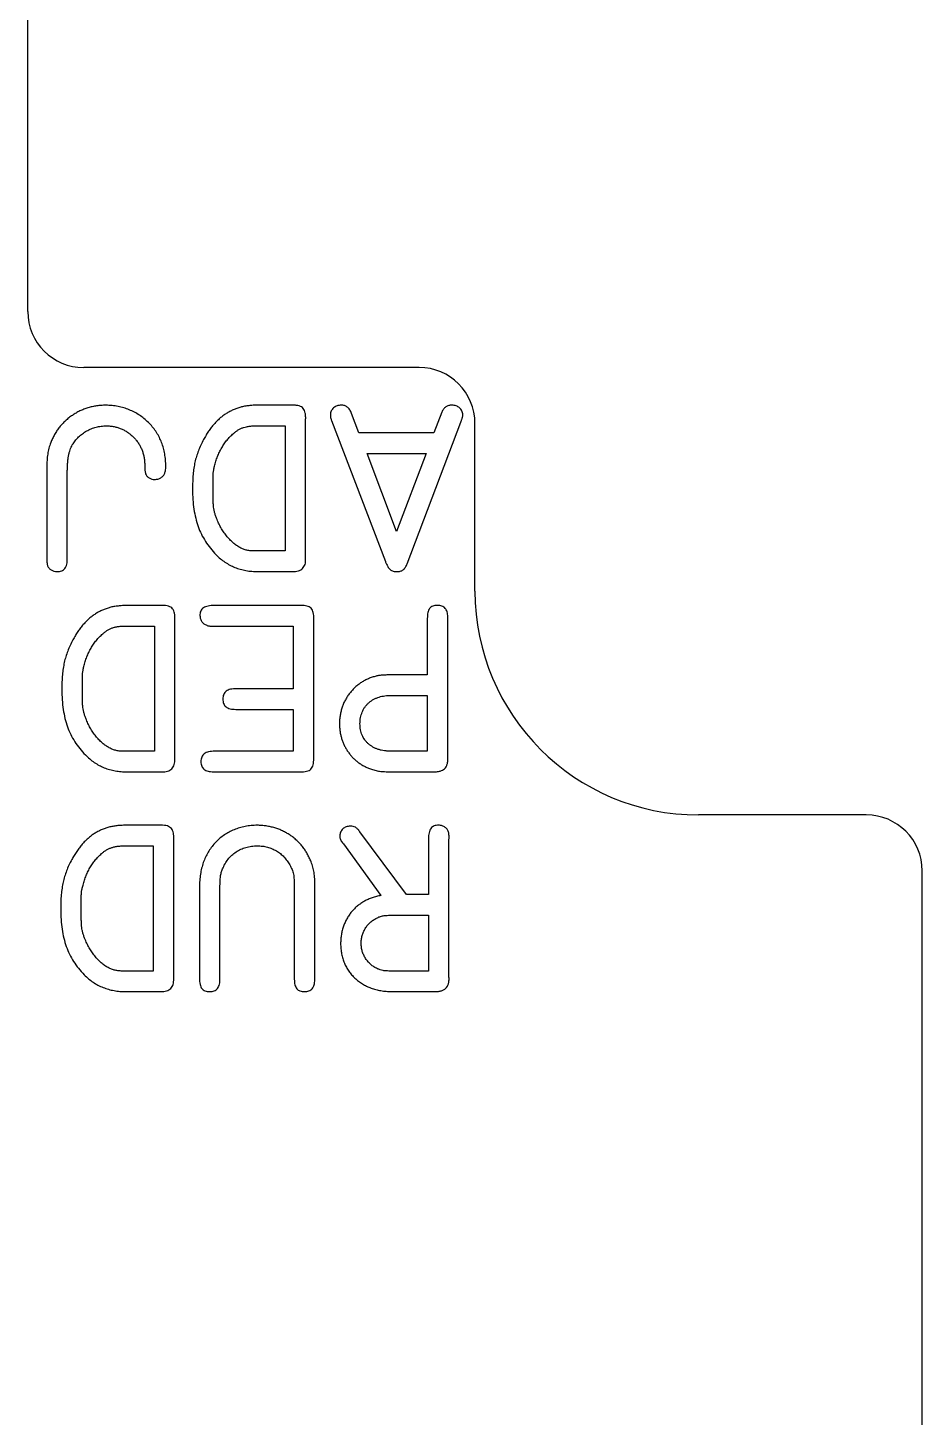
# Model space of a CAD drawing. Header units: inches. Extents: x -2.21 to 2.21, y -8.03 to -0.48.
# Drawn here: x 1.21 to 2.21, y -3.463 to -1.91 of the extents above; entities that cross this region are included whole.
import ezdxf

# ---------------------------------------------------------------- set-up
doc = ezdxf.new("R2010")
doc.units = ezdxf.units.IN
doc.header["$MEASUREMENT"] = 0

msp = doc.modelspace()

# ---------------------------------------------------------------- linework, layer by layer
at = {"color": 1, "linetype": 'Continuous', "lineweight": 25}
for p, q in [((1.21, -2.2275), (1.21, -0.5425)), ((1.6475, -2.29), (1.2725, -2.29)), ((1.5062, -2.3321), (1.4668, -2.3321)), ((1.5802, -2.3631), (1.5721, -2.3414)), ((1.6729, -2.34), (1.664, -2.3631)), ((1.4668, -2.3551), (1.4977, -2.3551)), ((1.4977, -2.3551), (1.4977, -2.495)), ((1.5206, -2.5035), (1.5206, -2.349)), ((1.5494, -2.3491), (1.6098, -2.5066)), ((1.6343, -2.5092), (1.6941, -2.351)), ((1.71, -2.54), (1.71, -2.3525)), ((1.664, -2.3631), (1.5802, -2.3631)), ((1.6223, -2.4733), (1.5894, -2.3861)), ((1.5894, -2.3861), (1.6553, -2.3861)), ((1.6553, -2.3861), (1.6223, -2.4733)), ((1.2313, -2.4017), (1.2313, -2.5036)), ((1.2542, -2.5033), (1.2542, -2.405)), ((1.4977, -2.495), (1.4665, -2.495)), ((1.4674, -2.518), (1.5057, -2.518)), ((1.3601, -2.5559), (1.3207, -2.5559)), ((1.515, -2.5559), (1.419, -2.5559)), ((1.3745, -2.7273), (1.3745, -2.5728)), ((1.5297, -2.7269), (1.5297, -2.5711)), ((1.6567, -2.5705), (1.6567, -2.6335)), ((1.6797, -2.725), (1.6797, -2.5688)), ((1.3207, -2.5789), (1.3515, -2.5789)), ((1.3515, -2.5789), (1.3515, -2.7189)), ((1.4176, -2.5789), (1.5067, -2.5789)), ((1.5067, -2.5789), (1.5067, -2.649)), ((1.6567, -2.6335), (1.6171, -2.6335)), ((1.5067, -2.649), (1.4436, -2.649)), ((1.6148, -2.6565), (1.6567, -2.6565)), ((1.6567, -2.6565), (1.6567, -2.7189)), ((1.4425, -2.672), (1.5067, -2.672)), ((1.5067, -2.672), (1.5067, -2.7189)), ((1.3515, -2.7189), (1.3204, -2.7189)), ((1.5067, -2.7189), (1.419, -2.7189)), ((1.6567, -2.7189), (1.6165, -2.7189)), ((1.3212, -2.7418), (1.3596, -2.7418)), ((1.4179, -2.7418), (1.5145, -2.7418)), ((1.6156, -2.7418), (1.6611, -2.7418)), ((2.1475, -2.79), (1.96, -2.79)), ((1.3588, -2.8016), (1.3194, -2.8016)), ((1.6333, -2.8791), (1.5813, -2.8089)), ((1.3194, -2.8245), (1.3503, -2.8245)), ((1.3503, -2.8245), (1.3503, -2.9645)), ((1.3732, -2.973), (1.3732, -2.8184)), ((1.563, -2.8224), (1.6048, -2.88)), ((1.658, -2.8167), (1.658, -2.8791)), ((1.6809, -2.9713), (1.6809, -2.8177)), ((2.21, -6.8975), (2.21, -2.8525)), ((1.402, -2.8687), (1.402, -2.9722)), ((1.4249, -2.9722), (1.4249, -2.8712)), ((1.508, -2.8704), (1.508, -2.9736)), ((1.531, -2.9742), (1.531, -2.8698)), ((1.658, -2.8791), (1.6333, -2.8791)), ((1.6179, -2.9021), (1.658, -2.9021)), ((1.658, -2.9021), (1.658, -2.9645)), ((1.3503, -2.9645), (1.3191, -2.9645)), ((1.658, -2.9645), (1.6159, -2.9645)), ((1.3199, -2.9874), (1.3583, -2.9874)), ((1.6168, -2.9874), (1.6641, -2.9874))]:
    msp.add_line(p, q, dxfattribs=at)
for centre, radius, start, end in [((1.2725, -2.2275), 0.0625, 180, 270), ((1.6475, -2.3525), 0.0625, 0, 90), ((1.96, -2.54), 0.25, 180, 270), ((2.1475, -2.8525), 0.0625, 0, 90)]:
    msp.add_arc(centre, radius, start, end, dxfattribs=at)
for points, knots in [([(1.2972, -2.3321), (1.2955, -2.3322), (1.2921, -2.3323), (1.287, -2.3329), (1.2821, -2.3337), (1.2773, -2.335), (1.2727, -2.3366), (1.2682, -2.3385), (1.2639, -2.3408), (1.2598, -2.3434), (1.2558, -2.3463), (1.2521, -2.3495), (1.2487, -2.3529), (1.2455, -2.3566), (1.2426, -2.3605), (1.24, -2.3648), (1.2376, -2.3692), (1.2363, -2.3723), (1.2357, -2.3739)], [0, 0, 0, 0, 0.065939, 0.130163, 0.192959, 0.255255, 0.316942, 0.378021, 0.439685, 0.501874, 0.563967, 0.625553, 0.686571, 0.747769, 0.809451, 0.871803, 0.935298, 1, 1, 1, 1]), ([(1.3643, -2.3986), (1.3642, -2.3963), (1.364, -2.3917), (1.3629, -2.3849), (1.3613, -2.3785), (1.3592, -2.3724), (1.3565, -2.3667), (1.3532, -2.3612), (1.3493, -2.3561), (1.3449, -2.3513), (1.34, -2.3469), (1.3349, -2.3431), (1.3293, -2.3399), (1.3235, -2.3371), (1.3174, -2.335), (1.3109, -2.3335), (1.3042, -2.3324), (1.2996, -2.3322), (1.2972, -2.3321)], [0, 0, 0, 0, 0.066697, 0.131287, 0.193996, 0.255206, 0.315618, 0.375862, 0.437116, 0.499206, 0.561322, 0.622425, 0.683133, 0.743893, 0.80534, 0.868329, 0.932919, 1, 1, 1, 1]), ([(1.4668, -2.3321), (1.4652, -2.3321), (1.4619, -2.3322), (1.4571, -2.3326), (1.4525, -2.3333), (1.448, -2.3343), (1.4438, -2.3357), (1.4396, -2.3373), (1.4357, -2.3392), (1.4319, -2.3414), (1.4282, -2.3439), (1.4247, -2.3467), (1.4214, -2.3499), (1.4181, -2.3533), (1.415, -2.3572), (1.4121, -2.3613), (1.4092, -2.3658), (1.4075, -2.3689), (1.4066, -2.3705)], [0, 0, 0, 0, 0.065537, 0.1288939, 0.1905128, 0.2508191, 0.3101699, 0.3687428, 0.4263662, 0.4843209, 0.5427472, 0.6020282, 0.6629193, 0.7253217, 0.7906967, 0.857753, 0.927457, 1, 1, 1, 1]), ([(1.5206, -2.349), (1.5207, -2.3475), (1.5208, -2.3448), (1.5203, -2.3411), (1.5195, -2.338), (1.5181, -2.3356), (1.516, -2.3339), (1.5133, -2.3328), (1.51, -2.3322), (1.5075, -2.3321), (1.5062, -2.3321)], [0, 0, 0, 0, 0.165632, 0.307111, 0.42353, 0.521468, 0.616875, 0.724163, 0.850235, 1, 1, 1, 1]), ([(1.5603, -2.3321), (1.5595, -2.3322), (1.558, -2.3323), (1.5557, -2.3328), (1.5537, -2.3338), (1.5519, -2.3351), (1.5504, -2.3367), (1.5492, -2.3385), (1.5485, -2.3406), (1.5484, -2.342), (1.5483, -2.3428)], [0, 0, 0, 0, 0.134506, 0.263227, 0.389018, 0.514255, 0.636184, 0.754471, 0.87425, 1, 1, 1, 1]), ([(1.5483, -2.3428), (1.5483, -2.3433), (1.5484, -2.3443), (1.5486, -2.346), (1.549, -2.3476), (1.5493, -2.3486), (1.5494, -2.3491)], [0, 0, 0, 0, 0.225997, 0.491418, 0.766256, 1, 1, 1, 1]), ([(1.5721, -2.3414), (1.5717, -2.3406), (1.5711, -2.3392), (1.57, -2.3372), (1.5687, -2.3355), (1.5673, -2.3341), (1.5657, -2.3332), (1.5641, -2.3325), (1.5622, -2.3321), (1.561, -2.3321), (1.5603, -2.3321)], [0, 0, 0, 0, 0.154501, 0.293785, 0.42262, 0.543192, 0.655844, 0.767094, 0.879663, 1, 1, 1, 1]), ([(1.6843, -2.3321), (1.6837, -2.3321), (1.6824, -2.3321), (1.6806, -2.3325), (1.679, -2.3331), (1.6774, -2.334), (1.676, -2.3351), (1.6748, -2.3365), (1.6737, -2.3382), (1.6732, -2.3394), (1.6729, -2.34)], [0, 0, 0, 0, 0.130149, 0.251816, 0.370089, 0.485344, 0.604667, 0.727505, 0.858245, 1, 1, 1, 1]), ([(1.6963, -2.3428), (1.6963, -2.342), (1.6962, -2.3405), (1.6954, -2.3384), (1.6943, -2.3366), (1.6928, -2.335), (1.691, -2.3338), (1.6889, -2.3328), (1.6867, -2.3322), (1.6851, -2.3322), (1.6843, -2.3321)], [0, 0, 0, 0, 0.130049, 0.249642, 0.369663, 0.489769, 0.614812, 0.737391, 0.865913, 1, 1, 1, 1]), ([(1.6941, -2.351), (1.6943, -2.3504), (1.6947, -2.3494), (1.6953, -2.3479), (1.6956, -2.3468), (1.696, -2.3456), (1.6963, -2.3443), (1.6963, -2.3433), (1.6963, -2.3428)], [0, 0, 0, 0, 0.215461, 0.395688, 0.538665, 0.647373, 0.830226, 1, 1, 1, 1]), ([(1.2598, -2.3764), (1.2608, -2.3749), (1.2629, -2.3717), (1.2667, -2.3675), (1.271, -2.3639), (1.2758, -2.3608), (1.281, -2.3583), (1.2864, -2.3565), (1.292, -2.3554), (1.2959, -2.3552), (1.2978, -2.3551)], [0, 0, 0, 0, 0.123902, 0.247139, 0.370054, 0.495925, 0.622229, 0.747759, 0.872633, 1, 1, 1, 1]), ([(1.2978, -2.3551), (1.2993, -2.3552), (1.3022, -2.3553), (1.3065, -2.3559), (1.3105, -2.357), (1.3144, -2.3584), (1.3182, -2.3602), (1.3217, -2.3623), (1.325, -2.3649), (1.3282, -2.3677), (1.331, -2.3708), (1.3335, -2.3742), (1.3357, -2.3777), (1.3375, -2.3815), (1.3388, -2.3854), (1.3399, -2.3896), (1.3405, -2.3939), (1.3407, -2.3968), (1.3408, -2.3983)], [0, 0, 0, 0, 0.065874, 0.129313, 0.191027, 0.251856, 0.312767, 0.373613, 0.435014, 0.498013, 0.561011, 0.62289, 0.683736, 0.744647, 0.806039, 0.86891, 0.93353, 1, 1, 1, 1]), ([(1.4399, -2.3638), (1.4408, -2.363), (1.4425, -2.3616), (1.4453, -2.3596), (1.4483, -2.3581), (1.4513, -2.3569), (1.4547, -2.3561), (1.4584, -2.3554), (1.4625, -2.3551), (1.4653, -2.3551), (1.4668, -2.3551)], [0, 0, 0, 0, 0.120567, 0.236688, 0.349281, 0.461125, 0.577512, 0.706025, 0.846945, 1, 1, 1, 1]), ([(1.2357, -2.3739), (1.2349, -2.376), (1.2335, -2.3802), (1.2321, -2.3869), (1.2314, -2.394), (1.2313, -2.399), (1.2313, -2.4017)], [0, 0, 0, 0, 0.2369777, 0.4704521, 0.7172959, 1, 1, 1, 1]), ([(1.4066, -2.3705), (1.4055, -2.3726), (1.4033, -2.3767), (1.4007, -2.3831), (1.3985, -2.3894), (1.3968, -2.3958), (1.3956, -2.4026), (1.3947, -2.4098), (1.3943, -2.4177), (1.3942, -2.4232), (1.3942, -2.4261)], [0, 0, 0, 0, 0.122914, 0.242316, 0.358054, 0.471139, 0.588026, 0.714383, 0.852054, 1, 1, 1, 1]), ([(1.4188, -2.4002), (1.4193, -2.3984), (1.4202, -2.3948), (1.4221, -2.3896), (1.4242, -2.3846), (1.4268, -2.3798), (1.4296, -2.3752), (1.4327, -2.3711), (1.4361, -2.3672), (1.4386, -2.3649), (1.4399, -2.3638)], [0, 0, 0, 0, 0.131076, 0.260457, 0.387849, 0.515049, 0.639819, 0.762628, 0.881718, 1, 1, 1, 1]), ([(1.2542, -2.405), (1.2543, -2.4035), (1.2543, -2.4005), (1.2546, -2.3962), (1.255, -2.3922), (1.2556, -2.3885), (1.2564, -2.3851), (1.2573, -2.3819), (1.2584, -2.379), (1.2594, -2.3773), (1.2598, -2.3764)], [0, 0, 0, 0, 0.156205, 0.302014, 0.438735, 0.568033, 0.686242, 0.798256, 0.903013, 1, 1, 1, 1]), ([(1.3408, -2.3983), (1.3408, -2.3991), (1.3408, -2.4004), (1.3408, -2.4022), (1.3409, -2.4037), (1.341, -2.4053), (1.3413, -2.4069), (1.3415, -2.4081), (1.3416, -2.4087)], [0, 0, 0, 0, 0.204995, 0.382957, 0.526275, 0.638708, 0.822501, 1, 1, 1, 1]), ([(1.3631, -2.4082), (1.3633, -2.4076), (1.3638, -2.4064), (1.3641, -2.4042), (1.3643, -2.4015), (1.3643, -2.3996), (1.3643, -2.3986)], [0, 0, 0, 0, 0.18325, 0.407316, 0.679037, 1, 1, 1, 1]), ([(1.4172, -2.4207), (1.4172, -2.4193), (1.4172, -2.4167), (1.4171, -2.4131), (1.4172, -2.4103), (1.4174, -2.4074), (1.4178, -2.4041), (1.4185, -2.4016), (1.4188, -2.4002)], [0, 0, 0, 0, 0.207548, 0.381811, 0.51697, 0.618955, 0.796735, 1, 1, 1, 1]), ([(1.3416, -2.4087), (1.3421, -2.4096), (1.343, -2.4115), (1.3456, -2.4134), (1.3486, -2.4149), (1.3509, -2.4151), (1.352, -2.4152)], [0, 0, 0, 0, 0.227779, 0.475376, 0.73674, 1, 1, 1, 1]), ([(1.352, -2.4152), (1.3532, -2.415), (1.3556, -2.4148), (1.3588, -2.4133), (1.3616, -2.4111), (1.3627, -2.4091), (1.3631, -2.4082)], [0, 0, 0, 0, 0.259101, 0.518479, 0.768719, 1, 1, 1, 1]), ([(1.4217, -2.46), (1.4211, -2.4588), (1.4202, -2.4564), (1.4191, -2.4528), (1.4182, -2.4494), (1.4177, -2.4465), (1.4175, -2.4441), (1.4174, -2.4419), (1.4173, -2.4393), (1.4172, -2.4364), (1.4172, -2.433), (1.4171, -2.4293), (1.4171, -2.4251), (1.4172, -2.4222), (1.4172, -2.4207)], [0, 0, 0, 0, 0.099136, 0.193652, 0.281365, 0.36547, 0.411235, 0.466023, 0.530927, 0.604906, 0.688993, 0.783209, 0.886537, 1, 1, 1, 1]), ([(1.3942, -2.4261), (1.3943, -2.4299), (1.3944, -2.4374), (1.3956, -2.4481), (1.3975, -2.4582), (1.4003, -2.4676), (1.4039, -2.4763), (1.4086, -2.4844), (1.414, -2.4922), (1.4183, -2.4968), (1.4205, -2.4992)], [0, 0, 0, 0, 0.144255, 0.279624, 0.407417, 0.528415, 0.645397, 0.762052, 0.879968, 1, 1, 1, 1]), ([(1.4483, -2.4917), (1.4469, -2.491), (1.4442, -2.4895), (1.4403, -2.4866), (1.4366, -2.4831), (1.433, -2.4792), (1.4296, -2.4749), (1.4266, -2.4702), (1.4239, -2.4652), (1.4224, -2.4618), (1.4217, -2.46)], [0, 0, 0, 0, 0.108815, 0.223046, 0.34223, 0.469524, 0.599834, 0.731986, 0.864687, 1, 1, 1, 1]), ([(1.4205, -2.4992), (1.4221, -2.5007), (1.4252, -2.5037), (1.4304, -2.5075), (1.4358, -2.5109), (1.4416, -2.5135), (1.4476, -2.5156), (1.4539, -2.517), (1.4606, -2.5179), (1.4651, -2.518), (1.4674, -2.518)], [0, 0, 0, 0, 0.127213, 0.25064, 0.372495, 0.493323, 0.615883, 0.739719, 0.867619, 1, 1, 1, 1]), ([(1.4665, -2.495), (1.4655, -2.495), (1.4635, -2.4951), (1.4607, -2.4949), (1.4583, -2.4947), (1.4554, -2.4944), (1.452, -2.4935), (1.4495, -2.4923), (1.4483, -2.4917)], [0, 0, 0, 0, 0.167038, 0.313531, 0.445257, 0.560315, 0.776449, 1, 1, 1, 1]), ([(1.2313, -2.5036), (1.2313, -2.5046), (1.2313, -2.5063), (1.2315, -2.5085), (1.2317, -2.5101), (1.232, -2.5111), (1.2321, -2.5115)], [0, 0, 0, 0, 0.37709, 0.641473, 0.831488, 1, 1, 1, 1]), ([(1.2321, -2.5115), (1.2326, -2.5125), (1.2336, -2.5144), (1.2362, -2.5164), (1.2393, -2.5177), (1.2416, -2.5179), (1.2428, -2.518)], [0, 0, 0, 0, 0.24835, 0.484588, 0.725675, 1, 1, 1, 1]), ([(1.2428, -2.518), (1.2437, -2.518), (1.2454, -2.518), (1.2479, -2.5174), (1.2499, -2.5163), (1.2516, -2.5147), (1.2528, -2.5125), (1.2537, -2.5098), (1.2542, -2.5067), (1.2542, -2.5045), (1.2542, -2.5033)], [0, 0, 0, 0, 0.127555, 0.239883, 0.344782, 0.450881, 0.563443, 0.690335, 0.834904, 1, 1, 1, 1]), ([(1.5057, -2.518), (1.5069, -2.518), (1.5092, -2.5179), (1.5124, -2.5174), (1.5151, -2.5163), (1.5173, -2.5146), (1.5189, -2.5125), (1.5201, -2.5099), (1.5207, -2.5069), (1.5206, -2.5047), (1.5206, -2.5035)], [0, 0, 0, 0, 0.149708, 0.282347, 0.399883, 0.508426, 0.616661, 0.730264, 0.85635, 1, 1, 1, 1]), ([(1.6098, -2.5066), (1.6102, -2.5077), (1.6109, -2.5096), (1.6123, -2.5122), (1.6136, -2.5143), (1.6151, -2.5158), (1.6167, -2.5169), (1.6186, -2.5176), (1.6206, -2.518), (1.6221, -2.518), (1.6229, -2.518)], [0, 0, 0, 0, 0.1791854, 0.3318677, 0.4596375, 0.5667223, 0.6649218, 0.7675161, 0.878358, 1, 1, 1, 1]), ([(1.6229, -2.518), (1.6235, -2.518), (1.6247, -2.5181), (1.6265, -2.5177), (1.6282, -2.5171), (1.6297, -2.5161), (1.6311, -2.5148), (1.6323, -2.5132), (1.6334, -2.5113), (1.634, -2.5099), (1.6343, -2.5092)], [0, 0, 0, 0, 0.1216, 0.234761, 0.346222, 0.458938, 0.577979, 0.706875, 0.847112, 1, 1, 1, 1]), ([(1.3207, -2.5559), (1.319, -2.556), (1.3158, -2.556), (1.311, -2.5565), (1.3064, -2.5571), (1.3019, -2.5581), (1.2976, -2.5595), (1.2935, -2.5611), (1.2896, -2.563), (1.2858, -2.5652), (1.2821, -2.5677), (1.2786, -2.5706), (1.2753, -2.5737), (1.272, -2.5772), (1.2689, -2.581), (1.266, -2.5851), (1.2631, -2.5896), (1.2614, -2.5927), (1.2605, -2.5943)], [0, 0, 0, 0, 0.065537, 0.128894, 0.190513, 0.250819, 0.31017, 0.368743, 0.426366, 0.484321, 0.542747, 0.602028, 0.662919, 0.725322, 0.790697, 0.857753, 0.927457, 1, 1, 1, 1]), ([(1.3745, -2.5728), (1.3746, -2.5713), (1.3746, -2.5686), (1.3742, -2.5649), (1.3734, -2.5619), (1.372, -2.5594), (1.3699, -2.5578), (1.3672, -2.5566), (1.3639, -2.556), (1.3614, -2.556), (1.3601, -2.5559)], [0, 0, 0, 0, 0.1656323, 0.3071113, 0.4235298, 0.5214685, 0.6168747, 0.7241633, 0.8502353, 1, 1, 1, 1]), ([(1.419, -2.5559), (1.4177, -2.5559), (1.4152, -2.556), (1.4117, -2.5564), (1.4088, -2.5573), (1.4063, -2.5585), (1.4045, -2.5601), (1.4032, -2.5622), (1.4025, -2.5646), (1.4025, -2.5664), (1.4025, -2.5673)], [0, 0, 0, 0, 0.174573, 0.32497, 0.454688, 0.569092, 0.673273, 0.774858, 0.880749, 1, 1, 1, 1]), ([(1.5297, -2.5711), (1.5297, -2.5698), (1.5298, -2.5674), (1.5293, -2.564), (1.5284, -2.5612), (1.5269, -2.559), (1.5247, -2.5574), (1.522, -2.5565), (1.5187, -2.5559), (1.5163, -2.5559), (1.515, -2.5559)], [0, 0, 0, 0, 0.157549, 0.290229, 0.403641, 0.503585, 0.603169, 0.714666, 0.84627, 1, 1, 1, 1]), ([(1.668, -2.5559), (1.6671, -2.556), (1.6653, -2.556), (1.6628, -2.5566), (1.6608, -2.5577), (1.6591, -2.5592), (1.658, -2.5613), (1.6572, -2.5639), (1.6567, -2.567), (1.6567, -2.5693), (1.6567, -2.5705)], [0, 0, 0, 0, 0.134091, 0.248882, 0.353478, 0.452181, 0.558597, 0.683233, 0.828316, 1, 1, 1, 1]), ([(1.6797, -2.5688), (1.6796, -2.5678), (1.6795, -2.5659), (1.679, -2.5632), (1.678, -2.5609), (1.6767, -2.5591), (1.6751, -2.5576), (1.673, -2.5566), (1.6706, -2.556), (1.6689, -2.556), (1.668, -2.5559)], [0, 0, 0, 0, 0.152235, 0.289715, 0.411192, 0.523708, 0.632013, 0.743192, 0.865266, 1, 1, 1, 1]), ([(1.4025, -2.5673), (1.4026, -2.5685), (1.4029, -2.5709), (1.4044, -2.5741), (1.4069, -2.5766), (1.409, -2.5776), (1.4101, -2.5781)], [0, 0, 0, 0, 0.269511, 0.509617, 0.744319, 1, 1, 1, 1]), ([(1.2727, -2.6241), (1.2732, -2.6223), (1.2741, -2.6186), (1.276, -2.6135), (1.2781, -2.6084), (1.2806, -2.6036), (1.2835, -2.5991), (1.2866, -2.5949), (1.29, -2.591), (1.2925, -2.5888), (1.2938, -2.5876)], [0, 0, 0, 0, 0.131076, 0.260457, 0.387849, 0.515049, 0.639819, 0.762628, 0.881718, 1, 1, 1, 1]), ([(1.2938, -2.5876), (1.2947, -2.5869), (1.2964, -2.5854), (1.2992, -2.5834), (1.3021, -2.582), (1.3052, -2.5807), (1.3086, -2.5799), (1.3123, -2.5792), (1.3163, -2.579), (1.3192, -2.5789), (1.3207, -2.5789)], [0, 0, 0, 0, 0.120567, 0.236688, 0.349281, 0.461125, 0.577512, 0.706025, 0.846945, 1, 1, 1, 1]), ([(1.4101, -2.5781), (1.4105, -2.5783), (1.4114, -2.5786), (1.4129, -2.5789), (1.415, -2.5789), (1.4166, -2.5789), (1.4176, -2.5789)], [0, 0, 0, 0, 0.1851218, 0.3671396, 0.6204155, 1, 1, 1, 1]), ([(1.2605, -2.5943), (1.2594, -2.5964), (1.2572, -2.6005), (1.2546, -2.6069), (1.2524, -2.6132), (1.2507, -2.6196), (1.2495, -2.6264), (1.2486, -2.6337), (1.2481, -2.6416), (1.2481, -2.647), (1.2481, -2.6499)], [0, 0, 0, 0, 0.1229136, 0.2423159, 0.3580537, 0.4711387, 0.588026, 0.7143825, 0.8520542, 1, 1, 1, 1]), ([(1.2711, -2.6446), (1.2711, -2.6431), (1.2711, -2.6405), (1.271, -2.6369), (1.2711, -2.6341), (1.2713, -2.6313), (1.2717, -2.628), (1.2724, -2.6254), (1.2727, -2.6241)], [0, 0, 0, 0, 0.207548, 0.381811, 0.51697, 0.618955, 0.796735, 1, 1, 1, 1]), ([(1.5995, -2.6349), (1.598, -2.6353), (1.5951, -2.6361), (1.5908, -2.6377), (1.5868, -2.6396), (1.583, -2.6418), (1.5794, -2.6444), (1.576, -2.6472), (1.5728, -2.6504), (1.5699, -2.6539), (1.5673, -2.6576), (1.565, -2.6614), (1.563, -2.6654), (1.5615, -2.6697), (1.5601, -2.6741), (1.5592, -2.6786), (1.5586, -2.6833), (1.5585, -2.6865), (1.5584, -2.6881)], [0, 0, 0, 0, 0.063816, 0.126211, 0.187763, 0.24795, 0.308692, 0.369176, 0.430624, 0.493103, 0.555853, 0.617568, 0.679601, 0.741474, 0.804222, 0.867914, 0.93307, 1, 1, 1, 1]), ([(1.6171, -2.6335), (1.6152, -2.6335), (1.6118, -2.6336), (1.6072, -2.6337), (1.6032, -2.6341), (1.6007, -2.6346), (1.5995, -2.6349)], [0, 0, 0, 0, 0.317807, 0.569713, 0.785969, 1, 1, 1, 1]), ([(1.2481, -2.6499), (1.2482, -2.6537), (1.2483, -2.6612), (1.2495, -2.672), (1.2514, -2.682), (1.2542, -2.6914), (1.2578, -2.7001), (1.2625, -2.7083), (1.2679, -2.716), (1.2722, -2.7206), (1.2744, -2.723)], [0, 0, 0, 0, 0.144255, 0.279624, 0.407417, 0.528415, 0.645397, 0.762052, 0.879968, 1, 1, 1, 1]), ([(1.2755, -2.6838), (1.275, -2.6826), (1.274, -2.6802), (1.273, -2.6766), (1.2721, -2.6732), (1.2716, -2.6704), (1.2714, -2.6679), (1.2713, -2.6657), (1.2712, -2.6631), (1.2711, -2.6602), (1.2711, -2.6568), (1.271, -2.6531), (1.271, -2.6489), (1.271, -2.6461), (1.2711, -2.6446)], [0, 0, 0, 0, 0.099136, 0.193652, 0.281365, 0.36547, 0.411235, 0.466023, 0.530927, 0.604906, 0.688993, 0.783209, 0.886537, 1, 1, 1, 1]), ([(1.4436, -2.649), (1.4423, -2.649), (1.44, -2.6491), (1.4368, -2.6495), (1.434, -2.6504), (1.4318, -2.6516), (1.4301, -2.6533), (1.4289, -2.6553), (1.4282, -2.6577), (1.4282, -2.6595), (1.4282, -2.6604)], [0, 0, 0, 0, 0.170074, 0.316341, 0.443121, 0.556197, 0.661047, 0.765272, 0.875406, 1, 1, 1, 1]), ([(1.4282, -2.6604), (1.4282, -2.6613), (1.4282, -2.6631), (1.4289, -2.6655), (1.43, -2.6676), (1.4317, -2.6693), (1.4337, -2.6706), (1.4363, -2.6714), (1.4392, -2.672), (1.4413, -2.672), (1.4425, -2.672)], [0, 0, 0, 0, 0.131943, 0.248643, 0.357121, 0.46377, 0.576078, 0.699869, 0.839541, 1, 1, 1, 1]), ([(1.5814, -2.6881), (1.5814, -2.6869), (1.5815, -2.6847), (1.582, -2.6813), (1.5828, -2.6782), (1.5838, -2.6752), (1.585, -2.6724), (1.5866, -2.6698), (1.5885, -2.6674), (1.5906, -2.6652), (1.5929, -2.6632), (1.5955, -2.6614), (1.5983, -2.66), (1.6012, -2.6587), (1.6043, -2.6577), (1.6076, -2.6571), (1.6111, -2.6566), (1.6135, -2.6565), (1.6148, -2.6565)], [0, 0, 0, 0, 0.0681684, 0.1328877, 0.1949279, 0.2552883, 0.3147858, 0.3734131, 0.4314582, 0.4912072, 0.5511097, 0.6107767, 0.6709645, 0.7322854, 0.7953769, 0.8608857, 0.9287076, 1, 1, 1, 1]), ([(1.3022, -2.7155), (1.3008, -2.7148), (1.298, -2.7133), (1.2942, -2.7104), (1.2904, -2.707), (1.2868, -2.703), (1.2835, -2.6987), (1.2805, -2.694), (1.2778, -2.689), (1.2763, -2.6856), (1.2755, -2.6838)], [0, 0, 0, 0, 0.108815, 0.223046, 0.34223, 0.469524, 0.599834, 0.731986, 0.864687, 1, 1, 1, 1]), ([(1.5584, -2.6881), (1.5585, -2.6896), (1.5586, -2.6924), (1.559, -2.6966), (1.5598, -2.7007), (1.5608, -2.7046), (1.5621, -2.7084), (1.5637, -2.7122), (1.5656, -2.7157), (1.5678, -2.7191), (1.5702, -2.7224), (1.5728, -2.7254), (1.5756, -2.7282), (1.5787, -2.7307), (1.5819, -2.7331), (1.5854, -2.7351), (1.5891, -2.737), (1.5917, -2.738), (1.593, -2.7385)], [0, 0, 0, 0, 0.066425, 0.13066, 0.194391, 0.256508, 0.318872, 0.380267, 0.442133, 0.50425, 0.566759, 0.627429, 0.688381, 0.749597, 0.810511, 0.872513, 0.935744, 1, 1, 1, 1]), ([(1.6165, -2.7189), (1.6152, -2.7188), (1.6126, -2.7188), (1.6088, -2.7183), (1.6053, -2.7177), (1.6019, -2.7168), (1.5988, -2.7157), (1.5959, -2.7142), (1.5933, -2.7125), (1.5908, -2.7106), (1.5886, -2.7085), (1.5867, -2.7061), (1.5851, -2.7036), (1.5838, -2.7009), (1.5827, -2.698), (1.582, -2.6948), (1.5815, -2.6915), (1.5814, -2.6893), (1.5814, -2.6881)], [0, 0, 0, 0, 0.075912, 0.147655, 0.215504, 0.280825, 0.343669, 0.404383, 0.464387, 0.522846, 0.58088, 0.63814, 0.694732, 0.751682, 0.810397, 0.871228, 0.933926, 1, 1, 1, 1]), ([(1.3204, -2.7189), (1.3194, -2.7189), (1.3174, -2.7189), (1.3146, -2.7188), (1.3122, -2.7186), (1.3093, -2.7182), (1.3059, -2.7173), (1.3034, -2.7161), (1.3022, -2.7155)], [0, 0, 0, 0, 0.167038, 0.313531, 0.445257, 0.560315, 0.776449, 1, 1, 1, 1]), ([(1.2744, -2.723), (1.276, -2.7245), (1.2791, -2.7275), (1.2843, -2.7314), (1.2897, -2.7347), (1.2955, -2.7373), (1.3015, -2.7394), (1.3078, -2.7408), (1.3144, -2.7417), (1.3189, -2.7418), (1.3212, -2.7418)], [0, 0, 0, 0, 0.127213, 0.25064, 0.372495, 0.493323, 0.615883, 0.739719, 0.867619, 1, 1, 1, 1]), ([(1.3596, -2.7418), (1.3608, -2.7418), (1.3631, -2.7418), (1.3662, -2.7412), (1.369, -2.7401), (1.3711, -2.7385), (1.3728, -2.7363), (1.3739, -2.7337), (1.3745, -2.7307), (1.3745, -2.7285), (1.3745, -2.7273)], [0, 0, 0, 0, 0.149708, 0.282347, 0.399883, 0.508426, 0.616661, 0.730264, 0.85635, 1, 1, 1, 1]), ([(1.419, -2.7189), (1.4178, -2.7189), (1.4155, -2.7189), (1.4123, -2.7194), (1.4096, -2.7203), (1.4073, -2.7215), (1.4056, -2.7232), (1.4044, -2.7253), (1.4037, -2.7278), (1.4036, -2.7296), (1.4036, -2.7305)], [0, 0, 0, 0, 0.167024, 0.311138, 0.437927, 0.549828, 0.656796, 0.762138, 0.874038, 1, 1, 1, 1]), ([(1.4036, -2.7305), (1.4036, -2.7314), (1.4037, -2.7331), (1.4043, -2.7355), (1.4055, -2.7375), (1.4071, -2.7392), (1.4091, -2.7404), (1.4116, -2.7413), (1.4146, -2.7417), (1.4167, -2.7418), (1.4179, -2.7418)], [0, 0, 0, 0, 0.127989, 0.244452, 0.351055, 0.459193, 0.570407, 0.695928, 0.837219, 1, 1, 1, 1]), ([(1.5145, -2.7418), (1.5158, -2.7418), (1.5182, -2.7418), (1.5216, -2.7413), (1.5244, -2.7404), (1.5266, -2.7389), (1.5282, -2.7367), (1.5291, -2.7339), (1.5297, -2.7306), (1.5297, -2.7282), (1.5297, -2.7269)], [0, 0, 0, 0, 0.157132, 0.289677, 0.403843, 0.503503, 0.602805, 0.715477, 0.846707, 1, 1, 1, 1]), ([(1.6611, -2.7418), (1.6628, -2.7418), (1.6658, -2.7419), (1.67, -2.7413), (1.6734, -2.7403), (1.6761, -2.7387), (1.6779, -2.7362), (1.6791, -2.7331), (1.6797, -2.7293), (1.6797, -2.7265), (1.6797, -2.725)], [0, 0, 0, 0, 0.165258, 0.305635, 0.420367, 0.518745, 0.613967, 0.721657, 0.848926, 1, 1, 1, 1]), ([(1.593, -2.7385), (1.5947, -2.7391), (1.598, -2.7402), (1.6034, -2.7413), (1.6092, -2.7417), (1.6134, -2.7418), (1.6156, -2.7418)], [0, 0, 0, 0, 0.233429, 0.461202, 0.708246, 1, 1, 1, 1]), ([(1.3194, -2.8016), (1.3178, -2.8016), (1.3145, -2.8016), (1.3097, -2.8021), (1.3051, -2.8027), (1.3006, -2.8037), (1.2964, -2.8051), (1.2922, -2.8067), (1.2883, -2.8086), (1.2845, -2.8108), (1.2808, -2.8133), (1.2773, -2.8162), (1.274, -2.8193), (1.2707, -2.8228), (1.2676, -2.8266), (1.2647, -2.8308), (1.2618, -2.8352), (1.2601, -2.8383), (1.2592, -2.8399)], [0, 0, 0, 0, 0.065537, 0.128894, 0.190513, 0.250819, 0.31017, 0.368743, 0.426366, 0.484321, 0.542747, 0.602028, 0.662919, 0.725322, 0.790697, 0.857753, 0.927457, 1, 1, 1, 1]), ([(1.3732, -2.8184), (1.3733, -2.817), (1.3734, -2.8142), (1.3729, -2.8105), (1.3721, -2.8075), (1.3707, -2.8051), (1.3686, -2.8034), (1.3659, -2.8022), (1.3626, -2.8016), (1.3601, -2.8016), (1.3588, -2.8016)], [0, 0, 0, 0, 0.1656323, 0.3071113, 0.4235298, 0.5214685, 0.6168747, 0.7241633, 0.8502353, 1, 1, 1, 1]), ([(1.4666, -2.8016), (1.4643, -2.8016), (1.4597, -2.8018), (1.453, -2.8028), (1.4467, -2.8043), (1.4407, -2.8064), (1.435, -2.8091), (1.4297, -2.8123), (1.4247, -2.8161), (1.4202, -2.8204), (1.416, -2.8252), (1.4123, -2.8303), (1.4093, -2.8358), (1.4067, -2.8417), (1.4047, -2.848), (1.4032, -2.8545), (1.4023, -2.8615), (1.4021, -2.8662), (1.402, -2.8687)], [0, 0, 0, 0, 0.067173, 0.131422, 0.193661, 0.254469, 0.313951, 0.37325, 0.432715, 0.493321, 0.554037, 0.614375, 0.674766, 0.736049, 0.798444, 0.863236, 0.930118, 1, 1, 1, 1]), ([(1.5268, -2.8425), (1.5261, -2.841), (1.5249, -2.8378), (1.5225, -2.8334), (1.52, -2.8293), (1.5172, -2.8254), (1.5141, -2.8218), (1.5107, -2.8184), (1.5071, -2.8153), (1.5032, -2.8125), (1.4992, -2.81), (1.4949, -2.8078), (1.4906, -2.8059), (1.4861, -2.8043), (1.4814, -2.8032), (1.4766, -2.8023), (1.4716, -2.8017), (1.4683, -2.8016), (1.4666, -2.8016)], [0, 0, 0, 0, 0.065829, 0.129932, 0.192411, 0.254751, 0.315742, 0.376914, 0.437906, 0.499824, 0.561859, 0.622929, 0.684105, 0.745419, 0.807732, 0.870287, 0.934284, 1, 1, 1, 1]), ([(1.5706, -2.8025), (1.5698, -2.8026), (1.5683, -2.8027), (1.566, -2.8033), (1.564, -2.8043), (1.5623, -2.8056), (1.5608, -2.8073), (1.5597, -2.8092), (1.559, -2.8113), (1.5589, -2.8128), (1.5589, -2.8136)], [0, 0, 0, 0, 0.135646, 0.261721, 0.384461, 0.506394, 0.629134, 0.747998, 0.871067, 1, 1, 1, 1]), ([(1.5813, -2.8089), (1.5809, -2.8083), (1.5801, -2.8072), (1.5788, -2.8058), (1.5775, -2.8047), (1.5759, -2.8035), (1.5736, -2.8026), (1.5717, -2.8026), (1.5706, -2.8025)], [0, 0, 0, 0, 0.167316, 0.314257, 0.44369, 0.554631, 0.763519, 1, 1, 1, 1]), ([(1.6693, -2.8016), (1.6684, -2.8016), (1.6667, -2.8015), (1.6643, -2.8022), (1.6623, -2.8034), (1.6606, -2.805), (1.6594, -2.8073), (1.6585, -2.81), (1.6581, -2.8132), (1.658, -2.8155), (1.658, -2.8167)], [0, 0, 0, 0, 0.122837, 0.234702, 0.33802, 0.443195, 0.556426, 0.685775, 0.832502, 1, 1, 1, 1]), ([(1.6807, -2.81), (1.6805, -2.8094), (1.6802, -2.8082), (1.6793, -2.8065), (1.6782, -2.8051), (1.6767, -2.8038), (1.6751, -2.8028), (1.6733, -2.8021), (1.6714, -2.8016), (1.67, -2.8016), (1.6693, -2.8016)], [0, 0, 0, 0, 0.123366, 0.242353, 0.362472, 0.483883, 0.610359, 0.735567, 0.865265, 1, 1, 1, 1]), ([(1.6809, -2.8177), (1.681, -2.8166), (1.681, -2.8148), (1.6809, -2.8126), (1.6809, -2.8111), (1.6807, -2.8103), (1.6807, -2.81)], [0, 0, 0, 0, 0.430216, 0.695917, 0.868123, 1, 1, 1, 1]), ([(1.2925, -2.8332), (1.2934, -2.8325), (1.2951, -2.831), (1.2979, -2.8291), (1.3008, -2.8276), (1.3039, -2.8264), (1.3073, -2.8255), (1.311, -2.8249), (1.3151, -2.8246), (1.3179, -2.8245), (1.3194, -2.8245)], [0, 0, 0, 0, 0.120567, 0.236688, 0.349281, 0.461125, 0.577512, 0.706025, 0.846945, 1, 1, 1, 1]), ([(1.4277, -2.8504), (1.4286, -2.8485), (1.4303, -2.8446), (1.4338, -2.8395), (1.4379, -2.835), (1.4428, -2.8313), (1.4481, -2.8283), (1.4539, -2.8261), (1.4601, -2.8248), (1.4644, -2.8246), (1.4666, -2.8245)], [0, 0, 0, 0, 0.127998, 0.25202, 0.37283, 0.495116, 0.618143, 0.741653, 0.867936, 1, 1, 1, 1]), ([(1.4666, -2.8245), (1.4685, -2.8246), (1.4723, -2.8247), (1.4779, -2.8258), (1.4831, -2.8276), (1.488, -2.8301), (1.4925, -2.8331), (1.4965, -2.8368), (1.5, -2.8411), (1.5019, -2.8443), (1.5029, -2.8459)], [0, 0, 0, 0, 0.131501, 0.257874, 0.380944, 0.503634, 0.626244, 0.747515, 0.871796, 1, 1, 1, 1]), ([(1.5589, -2.8136), (1.5589, -2.8142), (1.559, -2.8155), (1.5595, -2.8174), (1.5605, -2.8193), (1.5614, -2.8205), (1.5619, -2.8211)], [0, 0, 0, 0, 0.2263142, 0.4653287, 0.7196343, 1, 1, 1, 1]), ([(1.5619, -2.8211), (1.5622, -2.8213), (1.5626, -2.8217), (1.5629, -2.8222), (1.563, -2.8224)], [0, 0, 0, 0, 0.599388, 1, 1, 1, 1]), ([(1.2592, -2.8399), (1.2581, -2.842), (1.2559, -2.8461), (1.2533, -2.8525), (1.2511, -2.8588), (1.2494, -2.8652), (1.2482, -2.872), (1.2473, -2.8793), (1.2468, -2.8872), (1.2468, -2.8927), (1.2468, -2.8955)], [0, 0, 0, 0, 0.1229136, 0.2423159, 0.3580537, 0.4711387, 0.588026, 0.7143825, 0.8520542, 1, 1, 1, 1]), ([(1.2714, -2.8697), (1.2719, -2.8679), (1.2728, -2.8643), (1.2747, -2.8591), (1.2768, -2.854), (1.2794, -2.8492), (1.2822, -2.8447), (1.2853, -2.8405), (1.2887, -2.8366), (1.2912, -2.8344), (1.2925, -2.8332)], [0, 0, 0, 0, 0.131076, 0.260457, 0.387849, 0.515049, 0.639819, 0.762628, 0.881718, 1, 1, 1, 1]), ([(1.4249, -2.8712), (1.4249, -2.87), (1.4249, -2.8676), (1.425, -2.8643), (1.4252, -2.8614), (1.4255, -2.8581), (1.4262, -2.8545), (1.4272, -2.8517), (1.4277, -2.8504)], [0, 0, 0, 0, 0.175034, 0.330061, 0.467982, 0.587118, 0.799796, 1, 1, 1, 1]), ([(1.5029, -2.8459), (1.5038, -2.8476), (1.5056, -2.8508), (1.507, -2.8553), (1.5075, -2.8591), (1.5078, -2.8624), (1.508, -2.8662), (1.508, -2.8689), (1.508, -2.8704)], [0, 0, 0, 0, 0.226756, 0.436596, 0.548003, 0.67937, 0.829385, 1, 1, 1, 1]), ([(1.531, -2.8698), (1.531, -2.8683), (1.5309, -2.8655), (1.5308, -2.8614), (1.5306, -2.8578), (1.53, -2.8535), (1.529, -2.8484), (1.5275, -2.8445), (1.5268, -2.8425)], [0, 0, 0, 0, 0.161067, 0.306662, 0.437884, 0.552286, 0.772267, 1, 1, 1, 1]), ([(1.2698, -2.8902), (1.2698, -2.8887), (1.2698, -2.8861), (1.2697, -2.8826), (1.2698, -2.8797), (1.27, -2.8769), (1.2704, -2.8736), (1.2711, -2.871), (1.2714, -2.8697)], [0, 0, 0, 0, 0.207548, 0.381811, 0.51697, 0.618955, 0.796735, 1, 1, 1, 1]), ([(1.6048, -2.88), (1.6032, -2.8803), (1.5999, -2.881), (1.5951, -2.8825), (1.5906, -2.8843), (1.5863, -2.8864), (1.5824, -2.8889), (1.5786, -2.8916), (1.5752, -2.8948), (1.572, -2.8982), (1.5692, -2.902), (1.5667, -2.9059), (1.5646, -2.9101), (1.5629, -2.9144), (1.5615, -2.919), (1.5605, -2.9238), (1.5599, -2.9288), (1.5598, -2.9322), (1.5597, -2.9339)], [0, 0, 0, 0, 0.0673066, 0.1322419, 0.1950894, 0.2562909, 0.3170495, 0.3775796, 0.4379471, 0.499058, 0.5599054, 0.6204996, 0.6812308, 0.7417335, 0.8038449, 0.8673328, 0.9325533, 1, 1, 1, 1]), ([(1.2468, -2.8955), (1.2469, -2.8993), (1.247, -2.9068), (1.2482, -2.9176), (1.2501, -2.9276), (1.2529, -2.937), (1.2565, -2.9457), (1.2612, -2.9539), (1.2666, -2.9616), (1.2709, -2.9663), (1.2731, -2.9686)], [0, 0, 0, 0, 0.144255, 0.279624, 0.407417, 0.528415, 0.645397, 0.762052, 0.879968, 1, 1, 1, 1]), ([(1.2742, -2.9294), (1.2737, -2.9282), (1.2728, -2.9258), (1.2717, -2.9223), (1.2708, -2.9188), (1.2703, -2.916), (1.2701, -2.9135), (1.27, -2.9113), (1.2699, -2.9088), (1.2698, -2.9058), (1.2698, -2.9024), (1.2697, -2.8987), (1.2697, -2.8946), (1.2697, -2.8917), (1.2698, -2.8902)], [0, 0, 0, 0, 0.099136, 0.193652, 0.281365, 0.36547, 0.411235, 0.466023, 0.530927, 0.604906, 0.688993, 0.783209, 0.886537, 1, 1, 1, 1]), ([(1.6, -2.9053), (1.6012, -2.9047), (1.6035, -2.9036), (1.6068, -2.9028), (1.6096, -2.9024), (1.612, -2.9022), (1.6149, -2.9021), (1.6169, -2.9021), (1.6179, -2.9021)], [0, 0, 0, 0, 0.211517, 0.424706, 0.540005, 0.674698, 0.828583, 1, 1, 1, 1]), ([(1.5827, -2.9336), (1.5827, -2.9321), (1.5829, -2.9291), (1.5838, -2.9248), (1.5853, -2.9207), (1.5873, -2.9168), (1.5898, -2.9132), (1.5928, -2.9101), (1.5962, -2.9074), (1.5987, -2.906), (1.6, -2.9053)], [0, 0, 0, 0, 0.129766, 0.254879, 0.378796, 0.503888, 0.628963, 0.751585, 0.874137, 1, 1, 1, 1]), ([(1.3009, -2.9611), (1.2995, -2.9604), (1.2967, -2.9589), (1.2929, -2.956), (1.2891, -2.9526), (1.2856, -2.9487), (1.2822, -2.9443), (1.2792, -2.9396), (1.2765, -2.9347), (1.275, -2.9312), (1.2742, -2.9294)], [0, 0, 0, 0, 0.108815, 0.223046, 0.34223, 0.469524, 0.599834, 0.731986, 0.864687, 1, 1, 1, 1]), ([(1.5597, -2.9339), (1.5598, -2.9358), (1.56, -2.9397), (1.5608, -2.9452), (1.5621, -2.9505), (1.5639, -2.9555), (1.5661, -2.9602), (1.5688, -2.9646), (1.572, -2.9687), (1.5757, -2.9725), (1.5797, -2.9759), (1.5841, -2.9789), (1.5888, -2.9815), (1.5938, -2.9836), (1.5991, -2.9853), (1.6048, -2.9864), (1.6107, -2.9872), (1.6147, -2.9874), (1.6168, -2.9874)], [0, 0, 0, 0, 0.066973, 0.130798, 0.192516, 0.252737, 0.311919, 0.370508, 0.42962, 0.489933, 0.550435, 0.610788, 0.671641, 0.733202, 0.796041, 0.861499, 0.929372, 1, 1, 1, 1]), ([(1.6009, -2.9619), (1.5995, -2.9612), (1.5969, -2.9599), (1.5934, -2.9572), (1.5903, -2.9541), (1.5876, -2.9505), (1.5855, -2.9466), (1.5839, -2.9425), (1.5829, -2.9381), (1.5828, -2.9351), (1.5827, -2.9336)], [0, 0, 0, 0, 0.1259376, 0.2487599, 0.3728283, 0.4981563, 0.6240939, 0.747043, 0.871982, 1, 1, 1, 1]), ([(1.3191, -2.9645), (1.3181, -2.9645), (1.3161, -2.9645), (1.3133, -2.9644), (1.3109, -2.9642), (1.308, -2.9638), (1.3046, -2.9629), (1.3021, -2.9617), (1.3009, -2.9611)], [0, 0, 0, 0, 0.167038, 0.313531, 0.445257, 0.560315, 0.776449, 1, 1, 1, 1]), ([(1.6159, -2.9645), (1.6143, -2.9645), (1.6114, -2.9644), (1.6074, -2.9641), (1.6039, -2.9632), (1.6019, -2.9623), (1.6009, -2.9619)], [0, 0, 0, 0, 0.316721, 0.566805, 0.782691, 1, 1, 1, 1]), ([(1.2731, -2.9686), (1.2747, -2.9701), (1.2778, -2.9731), (1.283, -2.977), (1.2884, -2.9803), (1.2942, -2.9829), (1.3002, -2.985), (1.3065, -2.9864), (1.3131, -2.9873), (1.3177, -2.9874), (1.3199, -2.9874)], [0, 0, 0, 0, 0.127213, 0.25064, 0.372495, 0.493323, 0.615883, 0.739719, 0.867619, 1, 1, 1, 1]), ([(1.3583, -2.9874), (1.3595, -2.9874), (1.3618, -2.9874), (1.365, -2.9868), (1.3677, -2.9857), (1.3699, -2.9841), (1.3715, -2.9819), (1.3727, -2.9794), (1.3732, -2.9763), (1.3732, -2.9741), (1.3732, -2.973)], [0, 0, 0, 0, 0.149708, 0.282347, 0.399883, 0.508426, 0.616661, 0.730264, 0.85635, 1, 1, 1, 1]), ([(1.402, -2.9722), (1.402, -2.9735), (1.402, -2.9759), (1.4025, -2.9792), (1.4033, -2.9819), (1.4045, -2.9841), (1.4061, -2.9856), (1.4081, -2.9868), (1.4106, -2.9874), (1.4124, -2.9874), (1.4133, -2.9874)], [0, 0, 0, 0, 0.177102, 0.327295, 0.454334, 0.561944, 0.66055, 0.761565, 0.873226, 1, 1, 1, 1]), ([(1.4133, -2.9874), (1.4142, -2.9874), (1.416, -2.9874), (1.4185, -2.9867), (1.4205, -2.9856), (1.4222, -2.984), (1.4235, -2.9818), (1.4243, -2.9791), (1.4249, -2.9758), (1.4249, -2.9735), (1.4249, -2.9722)], [0, 0, 0, 0, 0.126189, 0.239562, 0.341707, 0.442439, 0.551404, 0.678423, 0.826399, 1, 1, 1, 1]), ([(1.508, -2.9736), (1.508, -2.9747), (1.5081, -2.9768), (1.5085, -2.9797), (1.5094, -2.9822), (1.5107, -2.9842), (1.5123, -2.9858), (1.5144, -2.9868), (1.5167, -2.9874), (1.5184, -2.9874), (1.5193, -2.9874)], [0, 0, 0, 0, 0.162166, 0.303194, 0.428357, 0.539217, 0.647275, 0.753271, 0.870603, 1, 1, 1, 1]), ([(1.5193, -2.9874), (1.5202, -2.9874), (1.5219, -2.9873), (1.5243, -2.9867), (1.5264, -2.9857), (1.528, -2.9842), (1.5293, -2.9823), (1.5302, -2.9799), (1.5308, -2.9772), (1.5309, -2.9752), (1.531, -2.9742)], [0, 0, 0, 0, 0.132883, 0.253155, 0.363593, 0.471632, 0.58413, 0.707529, 0.844945, 1, 1, 1, 1]), ([(1.6641, -2.9874), (1.6655, -2.9874), (1.6681, -2.9875), (1.6717, -2.9868), (1.6748, -2.9857), (1.6774, -2.9839), (1.6792, -2.9815), (1.6805, -2.9786), (1.681, -2.9751), (1.681, -2.9727), (1.6809, -2.9713)], [0, 0, 0, 0, 0.152563, 0.285872, 0.403042, 0.511865, 0.618926, 0.7312, 0.856993, 1, 1, 1, 1])]:
    msp.add_open_spline(points, degree=3, knots=knots, dxfattribs=at)

doc.saveas('drawing.dxf')
